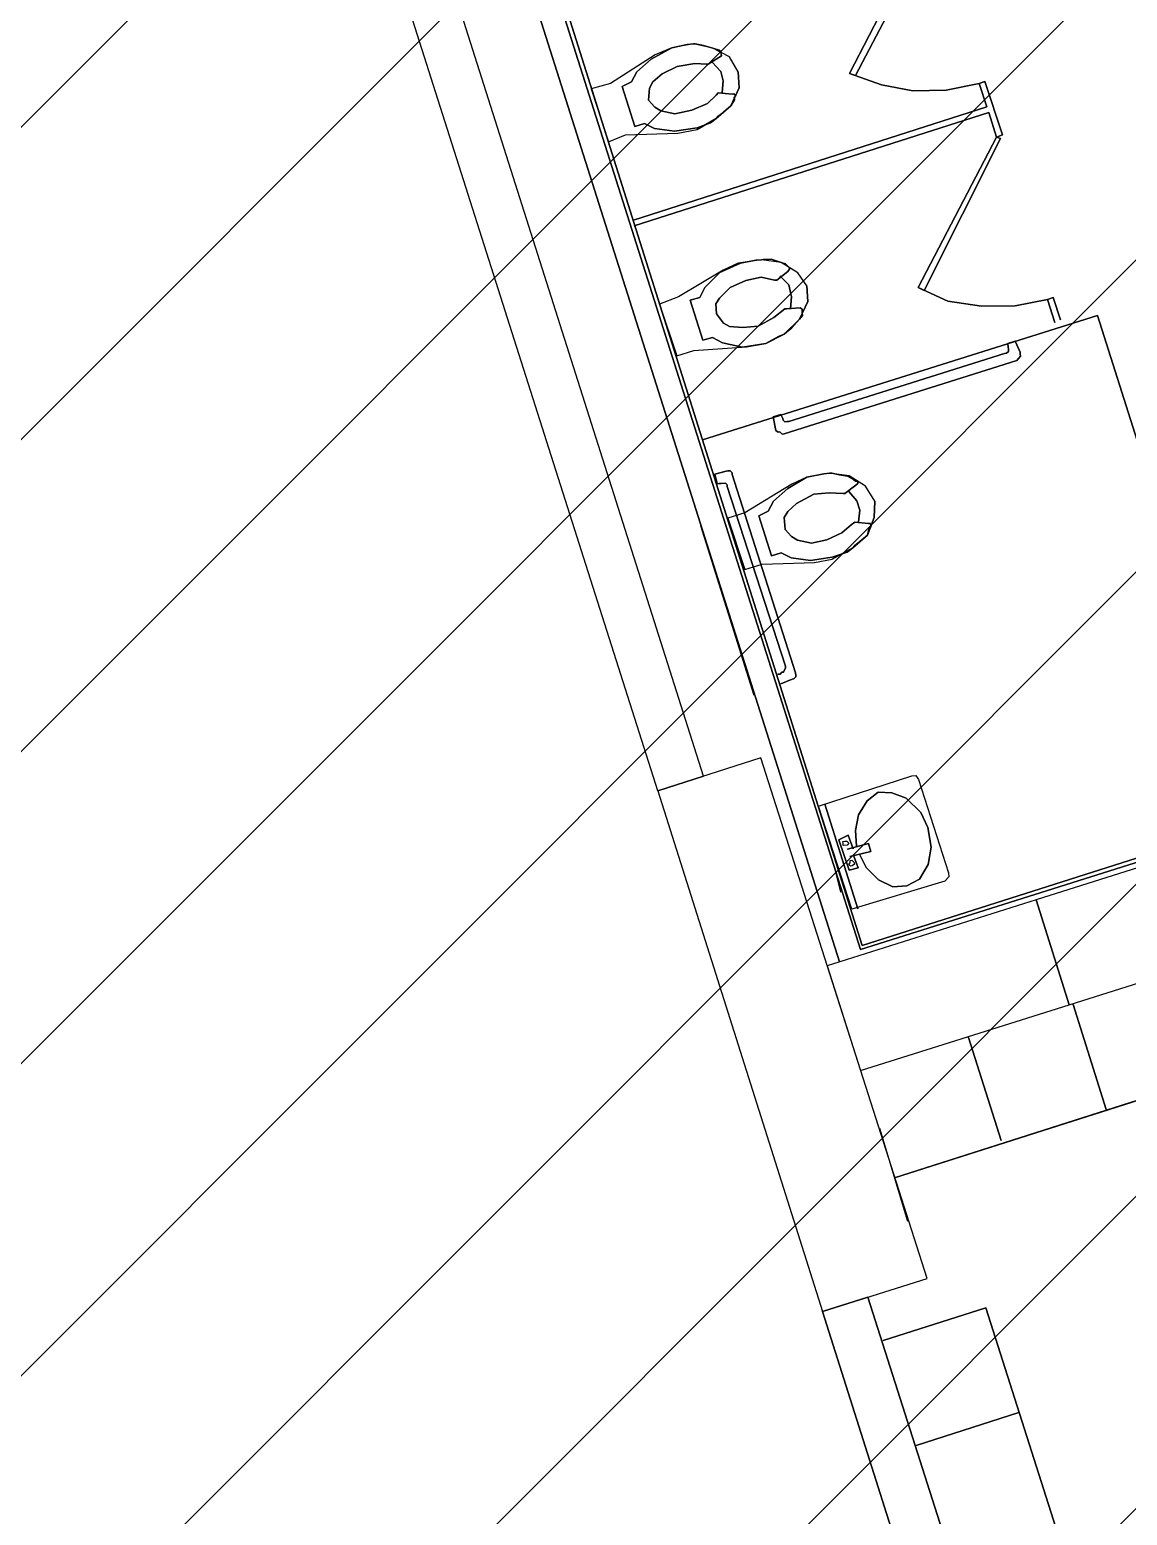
# Model space of a CAD drawing. Header units: inches. Extents: x -11331628 to 26860, y -6840660 to 4773.
# Drawn here: x 1182.4 to 1362.8, y -1769.9 to -1525.8 of the extents above; entities that cross this region are included whole.
import ezdxf
from ezdxf import colors
from ezdxf.entities.mleader import LeaderData, LeaderLine
from ezdxf.math import Vec2, Vec3

# ---------------------------------------------------------------- set-up
doc = ezdxf.new("R2010")
doc.units = ezdxf.units.IN
doc.header["$LTSCALE"] = 0.5
doc.header["$MEASUREMENT"] = 0
doc.layers.get('Defpoints').update_dxf_attribs({"color": 140})
doc.layers.add('A-HATH', color=9, linetype='Continuous')
doc.layers.add('DETL-8', color=2, linetype='Continuous')
for name, color, linetype, lineweight in [('CONCRETE', 1, 'Continuous', 20), ('HATCH', 253, 'Continuous', 0), ('TEXT 3', 41, 'Continuous', 15)]:
    doc.layers.add(name, color=color, linetype=linetype, lineweight=lineweight)
doc.styles.add('TEXT-ITALIC', font='ariali.ttf')

# ---------------------------------------------------------------- blocks, each defined once
blk = doc.blocks.new('restroom')
at = {"layer": 'CONCRETE'}
for points in [[(3072.9297410246, 6875.864640264105), (3065.245840437073, 6874.01623741007), (3072.9297410246, 6875.864640264105), (3026.805046270198, 7068.592188611678), (3223.280011986316, 7133.090316202388)], [(3042.200042853659, 7072.750812732202), (3096.608886261532, 6845.585616761171), (3212.410602943335, 6873.069894323642), (3193.137000710765, 6953.083548768825), (3203.053657018874, 6955.349444063781), (3204.386551501524, 6949.578029615624), (3227.71220494324, 6954.962933987546), (3228.085455385098, 6954.01654958148), (3227.71220494324, 6954.962933987546), (3204.386551501524, 6949.578029615624), (3203.053657018874, 6955.349444063781), (3193.137000710765, 6953.083548768825), (3212.410602943335, 6873.069894323642), (3096.608886261532, 6845.585616761171), (3042.200042853659, 7072.750812732202)], [(3043.146345953053, 7072.377563623181), (3096.888742120299, 6846.252064002379), (3211.37090659334, 6873.736341564734), (3192.577288993929, 6953.363444614042), (3203.440248401897, 6955.909278406931), (3204.666407359826, 6950.151163579832), (3228.085455385099, 6955.629381228755), (3229.031758484958, 6952.137164362524), (3228.085455385099, 6955.629381228755), (3204.666407359826, 6950.151163579832), (3203.440248401897, 6955.909278406931), (3192.577288993929, 6953.363444614042), (3211.37090659334, 6873.736341564734), (3096.888742120299, 6846.252064002379), (3043.146345953053, 7072.377563623181)], [(3065.245960288521, 6874.0157340135), (3017.261639070991, 7073.977052996801)], [(3119.934539703714, 7013.250384377717), (3105.205990361111, 6989.258283694558), (3119.934539703714, 7013.250384377717)], [(3120.88084280334, 7012.583937136509), (3106.152293460971, 6988.871773618326), (3105.205990361111, 6989.258283694558), (3110.297739253674, 6986.99234574689), (3115.402503860943, 6985.659451264473), (3120.880842803341, 6985.379596739012), (3126.35885651928, 6986.04604398022), (3127.305484845132, 6982.167274385044), (3068.084749735721, 6967.812015471566), (3127.305484845132, 6982.167274385044), (3126.35885651928, 6986.04604398022), (3127.305484845131, 6986.325898505683), (3129.571341486244, 6977.355545297083), (3128.531643803293, 6977.075649451866), (3127.585340703434, 6981.220931298734), (3068.08474973572, 6966.865672385138), (3127.585340703434, 6981.220931298734), (3128.531643803293, 6977.075649451866), (3129.571341486244, 6977.355545297083), (3127.305484845131, 6986.325898505683), (3126.35885651928, 6986.04604398022), (3120.880842803341, 6985.379596739012), (3115.402503860943, 6985.659451264473), (3110.297739253674, 6986.99234574689), (3105.205990361111, 6989.258283694558), (3106.152293460971, 6988.871773618326), (3120.88084280334, 7012.583937136509)], [(3082.16019277793, 6888.464809600432), (3075.442352603484, 6916.895471569203)], [(3094.062849868849, 6855.222417210979), (3093.396402627523, 6858.994531255267)], [(3106.152293460971, 6847.851512056246), (3128.531643803293, 6853.236417761124)], [(3099.434453286758, 6807.798050187929), (3187.752055018969, 6828.964419899909)], [(3097.555189361159, 6816.115298429089), (3101.047203627477, 6800.533757931255)], [(3115.775752969613, 6662.24595538299), (3086.025457486106, 6786.73829204117), (3093.628826908702, 6788.538152405808), (3122.20039501187, 6669.990069659944)], [(3122.20039501187, 6669.990069659944), (3093.628826908702, 6788.538152405808), (3086.025457486106, 6786.73829204117), (3115.775752969613, 6662.24595538299)]]:
    blk.add_lwpolyline(points, dxfattribs=at)
for points in [[(3092.991533923239, 6843.826461190991), (3038.321274591671, 7072.37756362318)], [(3065.912287678399, 6990.48452395916), (3062.699804044158, 6989.818076718068), (3064.872591327938, 6980.941034120443), (3067.791551603531, 6981.887418526741), (3076.388655703111, 6981.514169417606), (3079.601139337352, 6981.887418526741), (3082.813297745367, 6983.486827926645), (3085.372351185713, 6985.379596739012), (3086.972085811958, 6988.218667318048), (3086.972085811958, 6990.857773068179), (3085.745601627339, 6993.416907815197), (3083.09315360367, 6995.016397188702), (3079.987730720142, 6995.962781595002), (3076.388655703111, 6995.589532485865), (3073.563088678118, 6994.643148079799)], [(3065.912287678399, 6990.48452395916), (3062.699804044158, 6989.818076718068), (3064.872591327938, 6980.941034120443), (3067.791551603531, 6981.887418526741), (3076.388655703111, 6981.514169417606), (3079.601139337352, 6981.887418526741), (3082.813297745367, 6983.486827926645), (3085.372351185713, 6985.379596739012), (3086.972085811958, 6988.218667318048), (3086.972085811958, 6990.857773068179), (3085.745601627339, 6993.416907815197), (3083.09315360367, 6995.016397188702), (3079.987730720142, 6995.962781595002), (3076.388655703111, 6995.589532485865), (3073.563088678118, 6994.643148079799)], [(3069.404301944483, 6990.48452395916), (3067.791551603531, 6989.818076718067), (3069.404301944483, 6983.113658791227), (3067.791551603531, 6989.818076718067), (3069.404301944483, 6990.48452395916), (3070.350605043877, 6992.084013332781), (3072.896641437026, 6993.976700838591), (3076.388655703111, 6995.589532485865), (3078.948034369914, 6995.962781595001), (3076.388655703111, 6995.589532485865), (3072.896641437026, 6993.976700838591), (3070.350605043877, 6992.084013332781)], [(3084.426048086087, 6993.696844980173), (3082.16019277793, 6992.470604715571), (3081.866995978464, 6992.470604715571), (3082.16019277793, 6992.470604715571), (3084.426048086087, 6993.696844980173), (3084.426048086087, 6993.976700838592), (3084.426048086087, 6994.34994994761), (3084.13285128662, 6994.643148079799), (3083.09315360367, 6995.016397188702), (3081.587140120162, 6995.589532485866), (3080.267586578444, 6995.962781595001), (3079.987730720142, 6995.962781595002), (3078.948034369914, 6995.962781595001), (3079.987730720142, 6995.962781595002), (3080.267586578444, 6995.962781595001), (3081.587140120162, 6995.589532485866), (3083.09315360367, 6995.016397188702), (3084.13285128662, 6994.643148079799), (3084.426048086087, 6994.34994994761), (3084.426048086087, 6993.976700838592)], [(3081.866995978464, 6992.470604715571), (3079.987730720142, 6992.75046057399), (3077.055102944436, 6992.470604715571), (3074.509391777978, 6991.430908365343), (3072.896641437026, 6990.204668100741), (3072.243536469821, 6989.258283694558), (3072.896641437026, 6990.204668100741), (3074.509391777978, 6991.430908365343), (3077.055102944436, 6992.470604715571), (3079.987730720142, 6992.75046057399)], [(3082.813297745368, 6992.75046057399), (3084.13285128662, 6991.137710233154), (3084.426048086086, 6989.538220859534), (3084.13285128662, 6987.645452047168), (3084.426048086086, 6989.538220859534), (3084.13285128662, 6991.137710233154)], [(3072.896641437026, 6986.04604398022), (3073.842944536653, 6985.379596739012), (3076.108799844809, 6984.726490438618), (3078.948034369914, 6985.099659574037), (3081.587140120162, 6986.04604398022), (3083.09315360367, 6987.272282911865), (3081.587140120162, 6986.04604398022), (3078.948034369914, 6985.099659574037), (3076.108799844809, 6984.726490438618), (3073.842944536653, 6985.379596739012), (3072.896641437026, 6986.04604398022), (3071.950338337632, 6987.272282911865), (3072.243536469821, 6989.258283694558), (3071.950338337632, 6987.272282911865)], [(3086.972085811958, 6990.857773068179), (3086.972085811958, 6988.218667318048), (3085.372351185713, 6985.379596739012), (3082.813297745367, 6983.486827926645), (3079.601139337352, 6981.887418526741), (3082.813297745367, 6983.486827926645), (3085.372351185713, 6985.379596739012), (3086.972085811958, 6988.218667318048)], [(3081.866995978463, 6982.833721626253), (3082.813297745367, 6983.486827926645), (3083.09315360367, 6983.780106032551), (3084.13285128662, 6984.433212332712), (3085.372351185713, 6985.379596739012), (3086.025457486106, 6986.325898505683), (3086.025457486106, 6986.699148947658), (3086.305638570633, 6986.992345746891), (3086.025457486106, 6987.272282911866), (3085.745601627339, 6987.272282911865), (3083.479744986693, 6987.645452047169), (3083.09315360367, 6987.272282911865), (3083.479744986693, 6987.645452047169), (3083.09315360367, 6987.272282911865), (3083.479744986693, 6987.645452047169), (3085.745601627339, 6987.272282911865), (3086.025457486106, 6987.272282911866), (3086.305638570633, 6986.992345746891), (3086.025457486106, 6986.699148947658), (3086.025457486106, 6986.325898505683), (3085.372351185713, 6985.379596739012), (3084.13285128662, 6984.433212332712), (3083.09315360367, 6983.780106032551), (3082.813297745367, 6983.486827926645)], [(3071.004035237773, 6983.486827926645), (3072.616785578492, 6982.553865767951), (3075.828943986508, 6981.887418526741), (3079.601139337352, 6982.167274385044), (3081.866995978463, 6982.833721626253), (3079.601139337352, 6982.167274385044), (3075.828943986508, 6981.887418526741), (3072.616785578492, 6982.553865767951), (3071.004035237773, 6983.486827926645), (3069.404301944483, 6983.113658791227)], [(3136.848893377293, 6946.365748581411), (3135.902590277667, 6950.151163579831), (3134.956287178039, 6949.871267734612), (3129.571341486244, 6949.204820493404), (3124.093001211124, 6949.578029615624), (3118.614987495184, 6950.804269880224), (3113.89648904448, 6953.363444614042), (3114.842792144107, 6952.79030931688), (3129.198091044153, 6976.782409999921), (3128.531643803293, 6977.075649451866), (3113.89648904448, 6953.363444614042), (3128.531643803293, 6977.075649451866), (3129.198091044153, 6976.782409999921), (3114.842792144107, 6952.79030931688), (3113.89648904448, 6953.363444614042), (3118.614987495184, 6950.804269880224), (3124.093001211124, 6949.578029615624), (3129.571341486244, 6949.204820493404), (3134.956287178039, 6949.871267734612), (3135.902590277666, 6945.992539459308), (3134.956287178039, 6949.871267734612), (3135.902590277667, 6950.151163579831)], [(3074.509391777978, 6954.68299682269), (3071.297233369962, 6953.736653736145), (3073.563088678118, 6945.046196372766), (3076.388655703111, 6945.712643613973), (3085.07915438648, 6945.712643613974), (3088.29163802072, 6945.992539459308), (3091.410403177902, 6947.312091667955), (3094.062849868849, 6949.578029615624), (3095.662583161906, 6952.417101527499), (3095.662583161906, 6954.962933987546), (3094.342705726918, 6957.228830615575), (3091.783652286572, 6959.121558108187), (3088.584836152909, 6959.788005349395), (3084.705903944388, 6959.494767230405), (3082.16019277793, 6958.561725097993)], [(3074.509391777978, 6954.68299682269), (3071.297233369962, 6953.736653736145), (3073.563088678118, 6945.046196372766), (3076.388655703111, 6945.712643613973), (3085.07915438648, 6945.712643613974), (3088.29163802072, 6945.992539459308), (3091.410403177902, 6947.312091667955), (3094.062849868849, 6949.578029615624), (3095.662583161906, 6952.417101527499), (3095.662583161906, 6954.962933987546), (3094.342705726918, 6957.228830615575), (3091.783652286572, 6959.121558108187), (3088.584836152909, 6959.788005349395), (3084.705903944388, 6959.494767230405), (3082.16019277793, 6958.561725097993)], [(3078.001731270287, 6954.309787700469), (3076.388655703111, 6954.01654958148), (3078.001731270287, 6947.312091667955), (3076.388655703111, 6954.01654958148), (3078.001731270287, 6954.309787700469), (3078.948034369914, 6955.90927840693), (3081.587140120162, 6958.175173702003), (3085.07915438648, 6959.494767230404), (3087.638533052817, 6959.788005349395), (3085.07915438648, 6959.494767230404), (3081.587140120162, 6958.175173702003), (3078.948034369914, 6955.90927840693)], [(3092.729955386431, 6957.522068734565), (3090.850691461066, 6956.282486196194), (3090.464100078043, 6956.282486196194), (3090.850691461066, 6956.282486196194), (3092.729955386431, 6957.522068734565), (3093.023153518388, 6957.895277856785), (3093.023153518388, 6958.175173702003), (3092.729955386432, 6958.561725097993), (3092.450099527898, 6958.841620943211), (3091.783652286572, 6959.121558108187), (3090.184244219741, 6959.788005349395), (3088.864692011211, 6959.788005349394), (3088.584836152909, 6959.788005349395), (3087.638533052817, 6959.788005349395), (3088.584836152909, 6959.788005349395), (3088.864692011211, 6959.788005349394), (3090.184244219741, 6959.788005349395), (3091.783652286572, 6959.121558108187), (3092.450099527898, 6958.841620943211), (3092.729955386432, 6958.561725097993), (3093.023153518388, 6958.175173702003), (3093.023153518388, 6957.895277856785)], [(3090.464100078043, 6956.282486196194), (3088.29163802072, 6956.948933437402), (3085.745601627339, 6956.575725648137), (3083.09315360367, 6955.629381228756), (3081.213889678071, 6954.016549581481), (3080.547442437211, 6953.083548768824), (3081.213889678071, 6954.016549581481), (3083.09315360367, 6955.629381228756), (3085.745601627339, 6956.575725648137), (3088.29163802072, 6956.948933437402)], [(3095.662583161906, 6954.962933987546), (3095.662583161906, 6952.417101527499), (3094.062849868849, 6949.578029615624), (3091.410403177902, 6947.312091667955), (3088.29163802072, 6945.992539459308), (3091.410403177902, 6947.312091667955), (3094.062849868849, 6949.578029615624), (3095.662583161906, 6952.417101527499)], [(3091.410403177902, 6956.948933437401), (3092.729955386432, 6955.349444063781), (3093.023153518388, 6953.363444614043), (3092.729955386432, 6951.470717121317), (3093.023153518388, 6953.363444614043), (3092.729955386432, 6955.349444063781)], [(3081.587140120162, 6949.871267734612), (3082.533443219789, 6949.204820493404), (3084.705903944388, 6948.92492331523), (3087.251941670259, 6948.92492331523), (3089.904388361439, 6950.151163579831), (3091.783652286572, 6951.470717121317), (3089.904388361439, 6950.151163579831), (3087.251941670259, 6948.92492331523), (3084.705903944388, 6948.92492331523), (3082.533443219789, 6949.204820493404), (3081.587140120162, 6949.871267734612), (3080.547442437211, 6951.470717121316), (3080.547442437211, 6953.083548768824), (3080.547442437211, 6951.470717121316)], [(3090.464100078043, 6947.03219582262), (3091.410403177902, 6947.312091667955), (3091.783652286573, 6947.605331119784), (3092.729955386432, 6948.258476074022), (3094.062849868849, 6949.578029615624), (3094.62288681191, 6950.151163579832), (3094.62288681191, 6950.52437270205), (3094.62288681191, 6950.804269880224), (3094.62288681191, 6951.190819943259), (3094.342705726918, 6951.470717121317), (3092.076850418761, 6951.470717121317), (3091.783652286572, 6951.470717121317), (3092.076850418761, 6951.470717121317), (3091.783652286572, 6951.470717121317), (3092.076850418761, 6951.470717121317), (3094.342705726918, 6951.470717121317), (3094.62288681191, 6951.190819943259), (3094.62288681191, 6950.804269880224), (3094.62288681191, 6950.52437270205), (3094.62288681191, 6950.151163579832), (3094.062849868849, 6949.578029615624), (3092.729955386432, 6948.258476074022), (3091.783652286573, 6947.605331119784), (3091.410403177902, 6947.312091667955)], [(3079.601139337352, 6947.605331119783), (3081.21388967807, 6946.658986700518), (3084.426048086087, 6945.712643613974), (3088.29163802072, 6945.992539459308), (3090.464100078043, 6947.03219582262), (3088.29163802072, 6945.992539459308), (3084.426048086087, 6945.712643613974), (3081.21388967807, 6946.658986700518), (3079.601139337352, 6947.605331119783), (3078.001731270287, 6947.312091667955)], [(3154.136494827285, 6899.994337542966), (3142.980337286896, 6946.658986700518), (3076.775247086134, 6930.970833304506), (3142.980337286896, 6946.658986700518), (3154.136494827285, 6899.994337542966), (3155.069455652792, 6900.27427470794)], [(3090.184244219741, 6930.970833304506), (3129.198091044152, 6940.234425965049), (3129.571341486244, 6940.607635087269), (3129.851197344545, 6940.887572252243), (3129.851197344545, 6941.274082328477), (3129.851197344545, 6941.554019493451), (3129.198091044152, 6943.446706999262), (3129.851197344545, 6941.554019493451), (3129.851197344545, 6941.274082328477), (3129.851197344545, 6940.887572252243), (3129.571341486244, 6940.607635087269), (3129.198091044152, 6940.234425965049), (3090.184244219741, 6930.970833304506), (3089.904388361439, 6930.970833304506), (3089.517796978416, 6931.35734338074), (3089.237941120115, 6931.357343380741), (3088.864692011211, 6931.637280545715), (3088.584836152909, 6933.903177173743), (3089.904388361439, 6934.183073018962), (3090.184244219741, 6933.529968051525), (3090.184244219741, 6933.236729932535), (3090.464100078043, 6932.95683275436), (3090.850691461066, 6932.95683275436), (3091.130547319368, 6932.956832754361), (3127.305484845132, 6941.554019493452), (3127.585340703434, 6941.554019493452), (3127.971932086457, 6941.833915338671), (3127.971932086457, 6942.220466734544), (3127.971932086457, 6942.50036257988), (3127.971932086457, 6943.153467547316), (3129.198091044152, 6943.446706999262), (3127.971932086457, 6943.153467547316), (3127.971932086457, 6942.50036257988), (3127.971932086457, 6942.220466734544), (3127.971932086457, 6941.833915338671), (3127.585340703434, 6941.554019493452), (3127.305484845132, 6941.554019493452), (3091.130547319368, 6932.956832754361), (3090.850691461066, 6932.95683275436), (3090.464100078043, 6932.95683275436), (3090.184244219741, 6933.236729932535), (3090.184244219741, 6933.529968051525), (3089.904388361439, 6934.183073018962), (3088.584836152909, 6933.903177173743), (3088.864692011211, 6931.637280545715), (3089.237941120115, 6931.357343380741), (3089.517796978416, 6931.35734338074), (3089.904388361439, 6930.970833304506)], [(3080.267586578444, 6925.585928932466), (3080.547442437211, 6925.585928932466), (3080.920692878837, 6925.585928932466), (3081.21388967807, 6925.212719810364), (3081.21388967807, 6924.93282263219), (3081.21388967807, 6925.212719810364), (3080.920692878837, 6925.585928932466), (3080.547442437211, 6925.585928932466), (3080.267586578444, 6925.585928932466), (3078.374655152966, 6925.212719810363)], [(3078.948034369914, 6923.613230436742), (3078.654836237725, 6923.613230436742), (3078.374655152966, 6925.212719810363), (3078.654836237725, 6923.613230436742), (3078.948034369914, 6923.613230436742), (3079.32128347905, 6923.613230436743), (3079.987730720142, 6923.613230436742), (3080.267586578444, 6923.319990984798), (3080.267586578444, 6923.040095139579), (3087.638533052817, 6892.903370886045), (3080.267586578444, 6923.040095139579), (3080.267586578444, 6923.319990984798), (3079.987730720142, 6923.613230436742), (3079.32128347905, 6923.613230436743)], [(3082.813297745368, 6918.508261896838), (3079.987730720142, 6917.841814655513), (3082.16019277793, 6909.244629249494), (3085.079154386479, 6909.911076490703), (3093.676258486059, 6909.537867368484), (3096.608886261532, 6909.911076490702), (3100.10090052785, 6911.510565864206), (3102.646936920766, 6913.403253370016), (3103.979831403416, 6916.242325282008), (3104.259687261485, 6918.88147101894), (3102.940135052955, 6921.440605765959), (3100.380756386152, 6923.319990984798), (3097.168597978368, 6923.986438226006), (3093.396402627524, 6923.613230436742), (3090.850691461066, 6922.66688601736)], [(3082.813297745368, 6918.508261896838), (3079.987730720142, 6917.841814655513), (3082.16019277793, 6909.244629249494), (3085.079154386479, 6909.911076490703), (3093.676258486059, 6909.537867368484), (3096.608886261532, 6909.911076490702), (3100.10090052785, 6911.510565864206), (3102.646936920766, 6913.403253370016), (3103.979831403416, 6916.242325282008), (3104.259687261485, 6918.88147101894), (3102.940135052955, 6921.440605765959), (3100.380756386152, 6923.319990984798), (3097.168597978368, 6923.986438226006), (3093.396402627524, 6923.613230436742), (3090.850691461066, 6922.66688601736)], [(3081.21388967807, 6924.93282263219), (3089.237941120115, 6891.677089301688)], [(3086.691904727431, 6918.508261896838), (3085.07915438648, 6917.841814655513), (3086.691904727431, 6911.137356741987), (3085.07915438648, 6917.841814655513), (3086.691904727431, 6918.508261896838), (3087.638533052817, 6920.107711283542), (3090.184244219741, 6922.000438776267), (3093.396402627524, 6923.613230436742), (3096.235637152862, 6923.986438226007), (3093.396402627524, 6923.613230436742), (3090.184244219741, 6922.000438776267), (3087.638533052817, 6920.107711283542)], [(3101.327384712236, 6921.720542930932), (3099.434453286758, 6920.494261346693), (3099.154597428456, 6920.494261346693), (3099.434453286758, 6920.494261346693), (3101.327384712236, 6921.720542930932), (3101.713650868802, 6922.000438776267), (3101.713650868801, 6922.373647898371), (3101.327384712236, 6922.37364789837), (3101.047203627477, 6922.66688601736), (3100.10090052785, 6923.319990984797), (3098.78134831932, 6923.613230436743), (3097.555189361159, 6923.986438226006), (3097.168597978368, 6923.986438226006), (3096.235637152862, 6923.986438226007), (3097.168597978368, 6923.986438226006), (3097.555189361159, 6923.986438226006), (3098.78134831932, 6923.613230436743), (3100.10090052785, 6923.319990984797), (3101.047203627477, 6922.66688601736), (3101.327384712236, 6922.37364789837), (3101.713650868801, 6922.373647898371), (3101.713650868802, 6922.000438776267)], [(3099.154597428456, 6920.494261346693), (3096.888742120299, 6920.77415852475), (3094.342705726918, 6920.77415852475), (3091.410403177902, 6919.454606316103), (3089.904388361439, 6918.228366051502), (3089.237941120115, 6917.281981645436), (3089.904388361439, 6918.228366051502), (3091.410403177902, 6919.454606316103), (3094.342705726918, 6920.77415852475), (3096.888742120299, 6920.77415852475)], [(3100.10090052785, 6920.77415852475), (3101.327384712236, 6919.161366864159), (3101.713650868802, 6917.561918810295), (3101.327384712236, 6915.669189984846), (3101.713650868802, 6917.561918810295), (3101.327384712236, 6919.161366864159)], [(3104.259687261485, 6918.88147101894), (3103.979831403416, 6916.242325282008), (3102.646936920766, 6913.403253370016), (3100.10090052785, 6911.510565864206), (3096.608886261532, 6909.911076490702), (3100.10090052785, 6911.510565864206), (3102.646936920766, 6913.403253370016), (3103.979831403416, 6916.242325282008)], [(3090.184244219741, 6914.069700611225), (3091.130547319368, 6913.403253370017), (3093.396402627524, 6912.750148402578), (3095.942439020673, 6913.123357524798), (3098.501492461019, 6914.069700611225), (3100.10090052785, 6915.295980862626), (3098.501492461019, 6914.069700611225), (3095.942439020673, 6913.123357524798), (3093.396402627524, 6912.750148402578), (3091.130547319368, 6913.403253370017), (3090.184244219741, 6914.069700611225), (3089.237941120115, 6915.295980862626), (3089.237941120115, 6917.281981645436), (3089.237941120115, 6915.295980862626)], [(3099.154597428456, 6910.857419577013), (3100.10090052785, 6911.510565864206), (3100.380756386152, 6911.803803983313), (3101.327384712236, 6912.456910283589), (3102.646936920766, 6913.403253370016), (3102.940135052955, 6914.349637776199), (3103.313384162091, 6914.722846898419), (3103.313384162091, 6915.016085017409), (3103.313384162091, 6915.295980862626), (3102.940135052955, 6915.295980862626), (3100.767347769175, 6915.669189984846), (3100.10090052785, 6915.295980862626), (3100.767347769175, 6915.669189984846), (3100.10090052785, 6915.295980862626), (3100.767347769175, 6915.669189984846), (3102.940135052955, 6915.295980862626), (3103.313384162091, 6915.295980862626), (3103.313384162091, 6915.016085017409), (3103.313384162091, 6914.722846898419), (3102.940135052955, 6914.349637776199), (3102.646936920766, 6913.403253370016), (3101.327384712236, 6912.456910283589), (3100.380756386152, 6911.803803983313), (3100.10090052785, 6911.510565864206)], [(3088.29163802072, 6911.510565864206), (3089.904388361439, 6910.577523731794), (3093.023153518388, 6909.911076490703), (3096.608886261532, 6910.190972335921), (3099.154597428456, 6910.857419577013), (3096.608886261532, 6910.190972335921), (3093.023153518388, 6909.911076490703), (3089.904388361439, 6910.577523731794), (3088.29163802072, 6911.510565864206), (3086.691904727431, 6911.137356741987)], [(3087.638533052817, 6892.903370886045), (3087.638533052817, 6892.623433721187), (3087.251941670259, 6891.970327420794), (3086.972085811958, 6891.970327420793), (3086.691904727431, 6891.677089301687), (3086.305638570633, 6891.677089301689), (3086.691904727431, 6891.677089301687), (3086.972085811958, 6891.970327420793), (3087.251941670259, 6891.970327420794), (3087.638533052817, 6892.623433721187)], [(3089.237941120115, 6891.677089301688), (3089.237941120115, 6891.303880179586), (3089.237941120115, 6891.023984334251), (3088.864692011211, 6890.730746215377), (3088.584836152909, 6890.730746215378), (3086.691904727431, 6890.077599928184), (3088.584836152909, 6890.730746215378), (3088.864692011211, 6890.730746215377), (3089.237941120115, 6891.023984334251), (3089.237941120115, 6891.303880179586)], [(3086.025457486106, 6786.73829204117), (3103.593240020393, 6790.896916161692), (3082.533443219788, 6878.174861530592), (3065.245840437073, 6874.01623741007)], [(3086.025457486106, 6786.73829204117), (3103.593240020393, 6790.896916161692), (3082.533443219788, 6878.174861530592), (3065.245840437073, 6874.01623741007)], [(3086.025457486106, 6786.73829204117), (3103.593240020393, 6790.896916161692), (3082.533443219788, 6878.174861530592), (3065.245840437073, 6874.01623741007)], [(3111.2440423533, 6855.782251554011), (3095.662583161906, 6852.290073341741), (3091.410403177902, 6869.577717444212), (3107.085254286711, 6873.456404399761), (3107.751701528035, 6873.456404399762), (3108.124951969661, 6872.789957158668), (3111.910489594626, 6857.115146036545), (3111.910489594626, 6856.44869879522)], [(3111.2440423533, 6855.782251554011), (3095.662583161906, 6852.290073341741), (3091.410403177902, 6869.577717444212), (3107.085254286711, 6873.456404399761), (3107.751701528035, 6873.456404399762), (3108.124951969661, 6872.789957158668), (3111.910489594626, 6857.115146036545), (3111.910489594626, 6856.44869879522)], [(3092.450099527898, 6869.85761328943), (3096.608886261532, 6852.290073341741)], [(3101.327384712236, 6871.177165498078), (3099.434453286758, 6869.85761328943), (3097.835045219694, 6867.684988618647), (3097.168597978369, 6865.139156158715), (3097.168597978369, 6862.593322365712), (3097.168597978369, 6865.139156158715), (3097.835045219694, 6867.684988618647), (3099.434453286758, 6869.85761328943), (3101.327384712236, 6871.177165498078), (3103.593240020393, 6870.897269652858), (3105.859096661505, 6869.85761328943), (3108.124951969661, 6867.311779496544), (3109.07125506952, 6864.765947036496), (3109.364451868754, 6861.553666002285), (3108.698004627429, 6858.71459409041), (3107.085254286711, 6856.44869879522), (3104.912793561878, 6855.502314389153), (3102.646936920766, 6855.502314389153), (3100.380756386152, 6856.8219065846), (3098.501492461019, 6858.994531255268), (3097.555189361159, 6861.260427883295), (3098.501492461019, 6858.994531255268), (3100.380756386152, 6856.8219065846), (3102.646936920766, 6855.502314389153), (3104.912793561878, 6855.502314389153), (3107.085254286711, 6856.44869879522), (3108.698004627429, 6858.71459409041), (3109.364451868754, 6861.553666002285), (3109.07125506952, 6864.765947036496), (3108.124951969661, 6867.311779496544), (3105.859096661505, 6869.85761328943), (3103.593240020393, 6870.897269652858)], [(3130.144394144245, 6834.056046166159), (3213.636761901496, 6853.902865002333), (3209.478300393853, 6871.470404950021), (3125.985932636602, 6851.636928387504)], [(3130.144394144245, 6834.056046166159), (3213.636761901496, 6853.902865002333), (3209.478300393853, 6871.470404950021), (3125.985932636602, 6851.636928387504)], [(3130.144394144245, 6834.056046166159), (3213.636761901496, 6853.902865002333), (3209.478300393853, 6871.470404950021), (3125.985932636602, 6851.636928387504)], [(3094.342705726918, 6863.819602617114), (3095.942439020673, 6864.472708917391), (3096.608886261532, 6862.206770969723), (3095.942439020673, 6864.472708917391), (3094.342705726918, 6863.819602617114), (3095.662583161906, 6858.714594090409), (3097.168597978368, 6858.994531255267), (3096.608886261532, 6860.980530705121), (3097.168597978368, 6858.994531255267), (3095.662583161906, 6858.714594090409)], [(3095.662583161906, 6862.873218210931), (3094.996135920814, 6862.873218210932), (3094.996135920814, 6863.153155375906), (3094.996135920814, 6863.526364498124), (3095.289334053003, 6863.526364498124), (3095.662583161906, 6863.526364498124), (3095.942439020673, 6863.153155375906)], [(3095.662583161906, 6862.873218210931), (3094.996135920814, 6862.873218210932), (3094.996135920814, 6863.153155375906), (3094.996135920814, 6863.526364498124), (3095.289334053003, 6863.526364498124), (3095.662583161906, 6863.526364498124), (3095.942439020673, 6863.153155375906)], [(3095.662583161906, 6862.206770969723), (3099.154597428456, 6862.873218210932), (3099.434453286758, 6861.553666002285), (3095.942439020673, 6860.980530705122), (3099.434453286758, 6861.553666002285), (3099.154597428456, 6862.873218210932)], [(3096.235637152862, 6859.381041331501), (3095.942439020673, 6859.381041331501), (3095.662583161906, 6859.660978496475), (3095.942439020673, 6859.940875674766), (3095.942439020673, 6860.314083463913), (3096.235637152862, 6860.314083463913), (3096.608886261532, 6859.940875674766), (3096.608886261532, 6859.660978496475)], [(3096.235637152862, 6859.381041331501), (3095.942439020673, 6859.381041331501), (3095.662583161906, 6859.660978496475), (3095.942439020673, 6859.940875674766), (3095.942439020673, 6860.314083463913), (3096.235637152862, 6860.314083463913), (3096.608886261532, 6859.940875674766), (3096.608886261532, 6859.660978496475)], [(3090.93872485655, 6843.340920897203), (3095.172602303613, 6825.794496873172), (3130.144394144245, 6834.056046166159), (3125.985932636602, 6851.636928387504)], [(3090.93872485655, 6843.340920897203), (3095.172602303613, 6825.794496873172), (3130.144394144245, 6834.056046166159), (3125.985932636602, 6851.636928387504)], [(3090.93872485655, 6843.340920897203), (3095.172602303613, 6825.794496873172), (3130.144394144245, 6834.056046166159), (3125.985932636602, 6851.636928387504)], [(3183.172142286006, 6846.661175699911), (3187.378805910299, 6828.964419899909), (3099.434453286758, 6807.798050187929), (3187.378805910299, 6828.964419899909)], [(3134.956287178039, 6816.488507551308), (3130.797499111449, 6834.056046166159)], [(3117.388503310564, 6812.623121549776), (3113.230041803155, 6829.910764319292)], [(3112.856792694252, 6785.418739832525), (3138.168445585822, 6680.1867044529), (3120.600986944573, 6676.041421273193), (3138.168445585822, 6680.1867044529), (3112.856792694252, 6785.418739832525), (3095.662583161906, 6781.260115712001)], [(3117.015254201429, 6767.851199884833), (3099.821044669548, 6763.692575764196)]]:
    blk.add_lwpolyline(points, close=True, dxfattribs=at)
blk = doc.blocks.new('sitegf')
at = {"layer": 'HATCH', "transparency": 33554687}
h = blk.add_hatch(dxfattribs=at)
h.set_pattern_fill('ANSI31', color=256, scale=290)
h.set_pattern_definition([(45, (0, 21884.45669854619), (-25.63262081801235, 25.63262081801235), [])])
edge = h.paths.add_edge_path()
edge.add_line((841.7135486452726, 4058.15902889951), (832.1522066365567, 4088.393101095207))
edge.add_arc((-2583.278479010212, 2991.654961780689), 3587.199648010218, 17.80248358754354, 21.63828740512382)
edge.add_line((751.1322224337714, 4314.419713647199), (649.5549297493471, 4275.824925623918))
edge.add_line((649.5549297493471, 4275.824925623918), (627.9750133953403, 4276.207985666086))
edge.add_line((627.9750133953403, 4276.207985666086), (615.736572343453, 4355.551407052695))
edge.add_line((615.736572343453, 4355.551407052695), (734.2527490047726, 4402.016461738374))
edge.add_line((734.2527490047726, 4402.016461738374), (785.8681488724646, 4445.226153062358))
edge.add_line((785.8681488724646, 4445.226153062358), (817.2736700094513, 4471.517199487971))
edge.add_line((817.2736700094513, 4471.517199487971), (920.8049292418241, 4558.188110984956))
edge.add_line((920.8049292418241, 4558.188110984956), (910.1680914242158, 4753.167653169989))
edge.add_line((910.1680914242158, 4753.167653169989), (651.9138097560804, 4739.078949919269))
edge.add_line((651.9138097560804, 4739.078949919269), (650.5663207589437, 4763.779221961227))
edge.add_line((650.5663207589437, 4763.779221961227), (650.539207114901, 4763.77623112814))
edge.add_line((650.539207114901, 4763.77623112814), (646.6595883335872, 4835.391943034643))
edge.add_line((646.6595883335872, 4835.391943034643), (645.174862761299, 4862.607842846144))
edge.add_line((645.174862761299, 4862.607842846144), (690.4497054555218, 4867.60198886634))
edge.add_line((690.4497054555218, 4867.60198886634), (691.8899097307344, 4878.203780670014))
edge.add_line((691.8899097307344, 4878.203780670014), (888.735659132873, 5057.909302765569))
edge.add_line((888.735659132873, 5057.909302765569), (872.9920037365312, 5082.477866517082))
edge.add_line((872.9920037365312, 5082.477866517082), (860.2419277049376, 5297.43573020001))
edge.add_line((860.2419277049376, 5297.43573020001), (669.4313529462161, 5397.76577004886))
edge.add_line((669.4313529462161, 5397.76577004886), (651.3990950094653, 5422.130092594405))
edge.add_line((651.3990950094653, 5422.130092594405), (539.1336304573886, 5372.235795883393))
edge.add_line((539.1336304573886, 5372.235795883393), (381.2746056697015, 5545.066215666924))
edge.add_line((381.2746056697015, 5545.066215666924), (308.4860168207115, 5497.065427012392))
edge.add_line((308.4860168207115, 5497.065427012392), (308.4860168207115, 2034.980142961424))
edge.add_line((308.4860168207115, 2034.980142961424), (874.0000179757888, 2034.980142961424))
edge.add_arc((-2583.278479010258, 2991.654961780681), 3587.199648010263, 344.532527593828, 377.2960021823383)
at = {"layer": 'Defpoints', "rotation": 4.154694506102972}
blk.add_blockref('restroom', (-1944.335377803717, -3041.278287884666), dxfattribs=at)

msp = doc.modelspace()

# ---------------------------------------------------------------- hatches: boundary and pattern name
at = {"layer": 'A-HATH', "true_color": 0xadadad, "transparency": 33554610}
h = msp.add_hatch(dxfattribs=at)
h.set_pattern_fill('AR-B88', color=253, scale=2.3)
h.set_pattern_definition([(0, (-5438.680215846291, -5753.708305836846), (0, 18.4), []), (90, (-5438.680215846291, -5753.708305836846), (-9.2, 18.4), [18.4, -18.4])])
edge = h.paths.add_edge_path()
edge.add_line((2547.734943207382, -909.5435402068906), (2511.208096837237, -845.6774591533668))
edge.add_arc((2523.549395676103, -789.0002555880421), 58.00528476798858, 257.7157599961826, 520.5004951479241)
edge.add_line((2468.871040222706, -769.6381661882024), (2263.246430322076, -410.1097834339174))
edge.add_arc((2273.163664476466, -352.9585671062463), 58.00528476790085, 260.1557075193186, 392.3090461881663)
edge.add_line((2322.188423494387, -321.9555662153634), (2473.826859808508, -226.060213126136))
edge.add_arc((2519.483617197169, -197.0728238224958), 54.08149622456687, 212.4113871107711, 453.1603583532876)
edge.add_line((2516.502066819322, -143.0735776126439), (2283.658448450944, -150.6163626500147))
edge.add_line((2283.658448450944, -150.6163626500147), (2265.918271357643, -151.6373438111696))
edge.add_line((2265.918271357643, -151.6373438111696), (2185.170271359833, -35.3333438079062))
edge.add_line((2185.170271359833, -35.3333438079062), (2042.842181874889, -115.9825171606572))
edge.add_line((2042.842181874889, -115.9825171606572), (2107.136242878143, -232.5991697260843))
edge.add_line((2107.136242878143, -232.5991697260843), (1742.071796663789, -439.2634922145589))
edge.add_line((1742.071796663789, -439.2634922145589), (1668.90501829922, -310.9421514280339))
edge.add_line((1668.90501829922, -310.9421514280339), (1629.479424357415, -333.421995202601))
edge.add_arc((1399.004552219938, -441.9286910903587), 254.7398079202871, -47.829709234797576, 25.210878431094898, ccw=False)
edge.add_line((1570.020651208461, -630.7298129779483), (1580.135611995798, -641.8126828163367))
edge.add_line((1580.135611995798, -641.8126828163367), (1588.852197120535, -925.6212563100908))
edge.add_line((1588.852197120535, -925.6212563100908), (1600.172939787138, -1133.137179763124))
edge.add_line((1600.172939787138, -1133.137179763124), (1493.295471824805, -1222.609360778421))
edge.add_line((1493.295471824805, -1222.609360778421), (1462.359787911743, -1248.507084252496))
edge.add_line((1462.359787911743, -1248.507084252496), (1409.318207806774, -1292.91069847515))
edge.add_line((1409.318207806774, -1292.91069847515), (1287.557669467697, -1338.759273773099))
edge.add_line((1287.557669467697, -1338.759273773099), (1297.633533323757, -1404.08242305177))
edge.add_line((1297.633533323757, -1404.08242305177), (1318.684360988188, -1403.453086304546))
edge.add_line((1318.684360988188, -1403.453086304546), (1426.645539929283, -1362.432709545392))
edge.add_arc((64335.17028974952, 23549.21451434395), 67661.45618892826, 201.6034644993831, 201.6251483962014)
edge.add_line((1436.077992119359, -1386.238995477384), (1475.179055344464, -1373.294102059301))
edge.add_arc((1479.065173816864, -1396.977389061683), 24.00000000038984, 56.445151413659005, 99.31845056210688, ccw=False)
edge.add_line((1492.330813853915, -1376.976819209149), (1491.632907719681, -1380.027306562581))
edge.add_arc((-93.59527349144582, 3214.737739223404), 4860.53641201078, 288.5363585623621, 289.0348159101929, ccw=False)
edge.add_arc((1457.838689010036, -1408.450379411341), 16.0666786339292, 112.8478043097662, 160.9859278697401)
edge.add_line((1442.648631082041, -1403.21584958813), (1443.297672648883, -1404.893834458691))
edge.add_line((1443.297672648883, -1404.893834458691), (1450.453468489988, -1402.089498116922))
edge.add_line((1450.453468489988, -1402.089498116922), (1460.439534721869, -1428.22994087677))
edge.add_line((1460.439534721869, -1428.22994087677), (1453.214311140377, -1430.990091570763))
edge.add_line((1453.214311140377, -1430.990091570763), (1462.948965086396, -1457.192537372325))
edge.add_line((1462.948965086396, -1457.192537372325), (1470.023108607264, -1454.538560027791))
edge.add_line((1470.023108607264, -1454.538560027791), (1480.013981271723, -1480.69158454634))
edge.add_line((1480.013981271723, -1480.69158454634), (1472.65018438861, -1483.504672452636))
edge.add_line((1472.65018438861, -1483.504672452636), (1477.766570483806, -1498.315109481379))
edge.add_line((1477.766570483806, -1498.315109481379), (1483.235680244738, -1513.943475974329))
edge.add_line((1483.235680244738, -1513.943475974329), (1535.249109853119, -1675.555811451321))
edge.add_arc((2307.002717932686, -5020.677171227824), 3432.992942494469, 102.00266229998567, 102.991405386937, ccw=False)
edge.add_arc((2039.863053777801, -1312.000954854304), 567.9999999999604, 218.133232763283, 228.76888877398)
edge.add_arc((-476.1166134567052, 155.5398934520708), 2859.444963960035, 317.4233235610747, 318.50043500030597, ccw=False)
edge.add_line((1629.500206301064, -1779.092709981869), (1691.903514338968, -1870.089915039635))
edge.add_arc((1969.753789313861, -1170.51682207932), 752.7305545131576, 248.3384500309071, 307.1261062046956)
edge.add_arc((2018.970340858541, -1273.273307893036), 641.5007781562748, 309.1611408767037, 339.4658819311437)
edge.add_line((2619.712394740427, -1498.289380814234), (2637.069999615559, -1444.95765725468))
edge.add_arc((2018.327142621153, -1273.036365760623), 642.1835045768345, 344.4717389705435, 394.4735976528802)
edge = h.paths.add_edge_path(flags=16)
edge.add_arc((1745.872200541633, -960.2204970808816), 46, 0, 360)
edge = h.paths.add_edge_path(flags=16)
edge.add_arc((1999.319683096073, -1093.861432998725), 96, 0, 360)
edge = h.paths.add_edge_path(flags=16)
edge.add_line((1929.844855858583, -996.2781477004255), (1802.233776489027, -770.947983248574))
edge.add_line((1802.233776489027, -770.947983248574), (2030.345304378763, -642.0971323557769))
edge.add_line((2030.345304378763, -642.0971323557769), (1968.163836489052, -532.6535907711495))
edge.add_line((1968.163836489052, -532.6535907711495), (1962.112747593083, -522.0024489789257))
edge.add_line((1962.112747593083, -522.0024489789257), (2156.872809404422, -411.3478902149127))
edge.add_line((2156.872809404422, -411.3478902149127), (2167.30639318429, -405.419962287845))
edge.add_line((2167.30639318429, -405.419962287845), (2235.477564345549, -525.4061757563195))
edge.add_line((2235.477564345549, -525.4061757563195), (2235.534397405886, -525.5062024979361))
edge.add_line((2235.534397405886, -525.5062024979361), (2235.546475010645, -525.499340505733))
edge.add_line((2235.546475010645, -525.499340505733), (2454.794686260271, -911.4064536828746))
edge.add_line((2454.794686260271, -911.4064536828746), (2386.844192859937, -949.8838949874707))
edge.add_line((2386.844192859937, -949.8838949874707), (2469.900771224272, -1096.818190270751))
edge.add_line((2469.900771224272, -1096.818190270751), (2482.051761259427, -1127.92881165917))
edge.add_line((2482.051761259427, -1127.92881165917), (2492.440529898146, -1159.738882967802))
edge.add_line((2492.440529898146, -1159.738882967802), (2500.468944157108, -1192.309114569165))
edge.add_line((2500.468944157108, -1192.309114569165), (2506.709552447062, -1224.978519674107))
edge.add_line((2506.709552447062, -1224.978519674107), (2509.990287794366, -1258.445290989777))
edge.add_line((2509.990287794366, -1258.445290989777), (2511.471518436663, -1292.01192518982))
edge.add_line((2511.471518436663, -1292.01192518982), (2509.95559513998, -1325.776375103693))
edge.add_line((2509.95559513998, -1325.776375103693), (2506.615528156852, -1359.052129928787))
edge.add_line((2506.615528156852, -1359.052129928787), (2500.839087509883, -1391.865425102714))
edge.add_line((2500.839087509883, -1391.865425102714), (2493.264745242995, -1424.802075461203))
edge.add_line((2493.264745242995, -1424.802075461203), (2483.217618620238, -1456.68841975189))
edge.add_line((2483.217618620238, -1456.68841975189), (2470.697780598524, -1487.52443696507))
edge.add_line((2470.697780598524, -1487.52443696507), (2456.352996953864, -1517.860014173035))
edge.add_line((2456.352996953864, -1517.860014173035), (2439.536159383121, -1547.157037086157))
edge.add_line((2439.536159383121, -1547.157037086157), (2420.846928649336, -1575.378270806457))
edge.add_line((2420.846928649336, -1575.378270806457), (2400.846231577323, -1601.863442832905))
edge.add_line((2400.846231577323, -1601.863442832905), (2378.347270790007, -1626.697977562269))
edge.add_line((2378.347270790007, -1626.697977562269), (2354.563742209678, -1650.420258352946))
edge.add_line((2354.563742209678, -1650.420258352946), (2328.881615031726, -1672.454701031976))
edge.add_line((2328.881615031726, -1672.454701031976), (2302.451022482693, -1692.128036317365))
edge.add_line((2302.451022482693, -1692.128036317365), (2274.14730909477, -1710.713838931704))
edge.add_line((2274.14730909477, -1710.713838931704), (2244.508070843045, -1726.986769746009))
edge.add_line((2244.508070843045, -1726.986769746009), (2214.108671730605, -1740.899318983962))
edge.add_line((2214.108671730605, -1740.899318983962), (2182.997322714167, -1753.038584349629))
edge.add_line((2182.997322714167, -1753.038584349629), (2150.55117957933, -1762.876735490579))
edge.add_line((2150.55117957933, -1762.876735490579), (2117.943736483676, -1770.305540609938))
edge.add_line((2117.943736483676, -1770.305540609938), (2084.600343318524, -1775.384261117615))
edge.add_line((2084.600343318524, -1775.384261117615), (2051.733144415526, -1778.627764765821))
edge.add_line((2051.733144415526, -1778.627764765821), (2018.080323177956, -1778.910574608666))
edge.add_line((2018.080323177956, -1778.910574608666), (1984.327623856705, -1777.39392207523))
edge.add_line((1984.327623856705, -1777.39392207523), (1951.014646741544, -1773.454224272115))
edge.add_line((1951.014646741544, -1773.454224272115), (1918.164163581656, -1767.078267487763))
edge.add_line((1918.164163581656, -1767.078267487763), (1885.789874659486, -1758.867092725304))
edge.add_line((1885.789874659486, -1758.867092725304), (1853.829117099041, -1747.620809880153))
edge.add_line((1853.829117099041, -1747.620809880153), (1822.993830393868, -1735.11270468025))
edge.add_line((1822.993830393868, -1735.11270468025), (1883.392086137186, -1516.750182952565))
edge.add_line((1883.392086137186, -1516.750182952565), (1894.995601760789, -1519.641407044438))
edge.add_arc((1927.018849904908, -1403.939644420514), 120.0515984732504, 254.5292913474503, 390.5889688739589)
edge.add_line((2030.364069918391, -1342.848304638615), (2025.356341139168, -1334.206469446138))
edge.add_line((2025.356341139168, -1334.206469446138), (2098.542677397475, -1292.99625045708))
edge.add_line((2098.542677397475, -1292.99625045708), (2047.909989009361, -1203.565617559078))
edge.add_arc((1999.288358422513, -1093.992105279729), 119.8766764393999, 293.9285490027194, 485.4007041591421)
edge = h.paths.add_edge_path(flags=16)
edge.add_arc((1590.70542712099, -1314.229163876907), 46, 0, 360)
edge = h.paths.add_edge_path(flags=16)
edge.add_arc((1920.485001485182, -1391.59135726391), 46, 0, 360)
edge = h.paths.add_edge_path(flags=16)
edge.add_arc((1897.798453880211, -591.7811975288787), 46, 0, 360)
edge = h.paths.add_edge_path(flags=16)
edge.add_arc((2523.91322843739, -789.4768587601711), 46, 0, 360)
edge = h.paths.add_edge_path(flags=16)
edge.add_arc((2272.15037998228, -352.3705790421801), 46, 0, 360)
edge = h.paths.add_edge_path(flags=16)
edge.add_arc((2162.058488605513, -128.9611692248728), 46, 0, 360)
edge = h.paths.add_edge_path(flags=16)
edge.add_arc((2519.452070336643, -197.207068898888), 46, 0, 360)

# ---------------------------------------------------------------- block references
at = {"layer": 'Defpoints', "rotation": 4.154694506102979}
msp.add_blockref('restroom', (-1273.544841876821, -8728.885329958877), dxfattribs=at)
at = {"layer": 'DETL-8'}
msp.add_blockref('sitegf', (670.7905359268416, -5687.607042074234), dxfattribs=at)

# ---------------------------------------------------------------- next in the draw order: leaders
at = {"layer": 'TEXT 3'}
ml = msp.add_multileader_mtext('Standard', dxfattribs=at)
ml.set_content("ZONE  VE (ELEV. 11.00') ", color=256, style='TEXT-ITALIC')
ml.set_leader_properties()
ml.build(insert=Vec2(0, 0))
ml.multileader.update_dxf_attribs({"leader_type": 2, "text_left_attachment_type": 2, "text_right_attachment_type": 2, "dogleg_length": 0.075, "arrow_head_size": 1.6, "scale": 40})
ctx = ml.context
ctx.base_point, ctx.scale, ctx.char_height, ctx.arrow_head_size, ctx.landing_gap_size, ctx.plane_origin, ctx.plane_x_axis, ctx.plane_y_axis = Vec3(24962.79203120684, -19852.13027509757), 40, 2.4, 1.6, 0, Vec3(25012.47585283669, -19773.61800601579), Vec3(0.08715574274765803, 0.9961946980917455), Vec3(-0.9961946980917455, 0.08715574274765803)
ctx.left_attachment, ctx.right_attachment = 2, 2
notes = []
notes.append((ctx, [(0, (0, 0, 0), (0, 0), (1, 0), 1, [])]))
ctx.mtext.insert, ctx.mtext.text_direction, ctx.mtext.rotation, ctx.mtext.flow_direction = Vec3(24961.22475736537, -19851.99315640378), Vec3(0.08715574274765803, 0.9961946980917455), 1.48352986419518, 5
ctx.mtext.has_bg_fill, ctx.mtext.bg_color, ctx.mtext.bg_scale_factor, ctx.mtext.bg_transparency, ctx.mtext.use_window_bg_color = 1, -1027028792, 1.5, 0, 1
for ctx, leaders in notes:
    for number, flags, end, landing, length, lines in leaders:
        leader = LeaderData()
        leader.index, (leader.has_last_leader_line, leader.has_dogleg_vector, leader.attachment_direction) = number, flags
        leader.last_leader_point, leader.dogleg_vector, leader.dogleg_length = Vec3(end), Vec3(landing), length
        for number, points, colour, breaks in lines:
            line = LeaderLine()
            line.index, line.vertices, line.color, line.breaks = number, Vec3.list(points), colors.encode_raw_color(colour), breaks
            leader.lines.append(line)
        ctx.leaders.append(leader)

doc.saveas('drawing.dxf')
